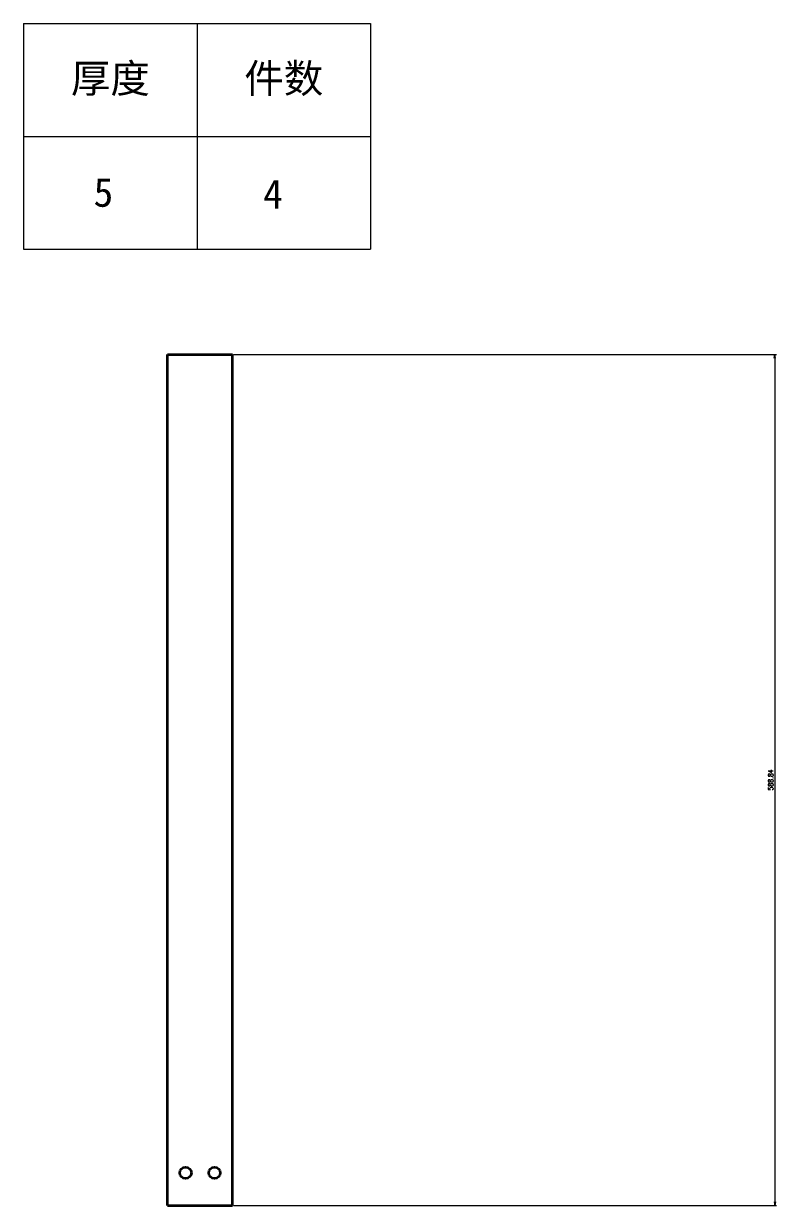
# Model space of a CAD drawing. Header units: millimetres. Extents: x -24189 to 119503, y -125094 to -79532.
# Drawn here: x 118499 to 119020, y -80350 to -79532 of the extents above; entities that cross this region are included whole.
import ezdxf
from ezdxf.enums import TextEntityAlignment as Align

# ---------------------------------------------------------------- set-up
doc = ezdxf.new("R2010")
doc.units = ezdxf.units.MM
doc.header["$LTSCALE"] = 0.5
doc.layers.add('标注线', color=3, linetype='Continuous', lineweight=18)
doc.layers.add('粗实线', color=7, linetype='Continuous', lineweight=35)
doc.styles.add('DIM', font='romans.shx', dxfattribs={"width": 0.8, "bigfont": 'bigfont.shx'})
doc.styles.get("Standard").update_dxf_attribs({"font": 'simplex.shx'})
doc.styles.add('宋体', font='')
doc.styles.get('宋体').set_extended_font_data('SimSun')
doc.dimstyles.new('DEH 1-1', dxfattribs={"dimtxt": 3.5, "dimasz": 2.5, "dimexe": 1, "dimexo": 0.625, "dimgap": 1.2, "dimtad": 1, "dimtoh": 1, "dimdsep": 46, "dimtxsty": 'DIM', "dimblk": 'OPEN', "dimcen": 0, "dimclrd": 8, "dimclre": 8, "dimclrt": 2, "dimazin": 2, "dimtfac": 0.5, "dimtmove": 0, "dimatfit": 3, "dimldrblk": 'OPEN', "dimfxl": 1, "dimtolj": 2, "dimlwd": 18, "dimlwe": 18, "dimarcsym": 0})

# ---------------------------------------------------------------- blocks, each defined once
blk = doc.blocks.new('*T19')
at = {"layer": '标注线', "color": 0, "linetype": 'ByBlock', "lineweight": -2, "transparency": 16777216}
for p, q in [((0, 0), (120, 0)), ((0, 0), (0, -78)), ((60, 0), (60, -78)), ((120, 0), (120, -78)), ((0, -39), (120, -39)), ((0, -78), (120, -78))]:
    blk.add_line(p, q, dxfattribs=at)
at = {"layer": '标注线', "color": 0, "transparency": 16777216, "char_height": 10, "width": 57, "attachment_point": 5}
for s, insert in [('{\\fSimSun|b0|i0|c134|p2;厚度}', (30, -19.5)), ('{\\fSimSun|b0|i0|c134|p2;件数}', (90, -19.5))]:
    blk.add_mtext(s, dxfattribs=dict(at, insert=insert))
blk = doc.blocks.new('加工参数')
blk.add_blockref('*T19', (-60, 78))
at = {"layer": '标注线', "color": 0, "style": '宋体'}
for tag, p in [('6', (-32.4, 14.63)), ('1', (26.25, 14.02))]:
    blk.add_attdef(tag, text='', height=10, dxfattribs=at).set_placement(p, align=Align.CENTER)
blk = doc.blocks.new('_Open')
at = {"color": 0, "linetype": 'ByBlock', "lineweight": -2}
for p, q in [((-1, 0.17), (0, 0)), ((-1, -0.17), (0, 0)), ((0, 0), (-1, 0))]:
    blk.add_line(p, q, dxfattribs=at)
blk = doc.blocks.new('*D21')
at = {"layer": 'Defpoints', "color": 0, "transparency": 16777216}
for p in [(118643.72, -79761.41), (118643.72, -80350.25), (119019, -80350.25)]:
    blk.add_point(p, dxfattribs=at)
at = {"layer": '标注线', "color": 8, "lineweight": 18, "transparency": 16777216}
for p, q in [((118644.35, -79761.41), (119020, -79761.41)), ((119019, -79763.91), (119019, -80347.75)), ((118644.35, -80350.25), (119020, -80350.25))]:
    blk.add_line(p, q, dxfattribs=at)
at = {"layer": '标注线', "color": 8, "lineweight": 18, "transparency": 16777216, "xscale": 2.5, "yscale": 2.5, "zscale": 2.5}
for p, rotation in [((119019, -79761.41), 90), ((119019, -80350.25), 270)]:
    blk.add_blockref('_Open', p, dxfattribs=dict(at, rotation=rotation))
at = {"layer": '标注线', "color": 2, "transparency": 16777216, "insert": (119016.05, -80055.83), "char_height": 3.5, "attachment_point": 5, "rotation": 90, "style": 'DIM'}
blk.add_mtext('\\A2;588.84', dxfattribs=at)

msp = doc.modelspace()

# ---------------------------------------------------------------- linework, layer by layer
at = {"layer": '粗实线', "color": 7, "lineweight": 35}
for p, q in [((118598.724, -80350.251), (118598.724, -79761.411)), ((118598.724, -79761.411), (118643.724, -79761.411)), ((118643.724, -80350.251), (118643.724, -79761.411)), ((118598.724, -80350.251), (118643.724, -80350.251))]:
    msp.add_line(p, q, dxfattribs=at)
for centre in [(118611.224, -80327.751), (118631.224, -80327.751)]:
    msp.add_circle(centre, 4, dxfattribs=at)

# ---------------------------------------------------------------- block references
at = {"layer": '标注线', "xscale": 2, "yscale": 2, "zscale": 2}
msp.add_blockref('加工参数', (118619.194, -79688.453), dxfattribs=at).add_auto_attribs({'1': '4', '6': '5'})

# ---------------------------------------------------------------- dimensions: what is measured, and where the dimension line sits
at = {"layer": '标注线'}
dim = msp.add_linear_dim(base=(119018.999, -80350.251), p1=(118643.724, -79761.411), p2=(118643.724, -80350.251), angle=90, dimstyle='DEH 1-1', dxfattribs=at)
dim.commit()
dim.dimension.update_dxf_attribs({"geometry": '*D21', "text_midpoint": (119016.049, -80055.831)})

doc.saveas('drawing.dxf')
